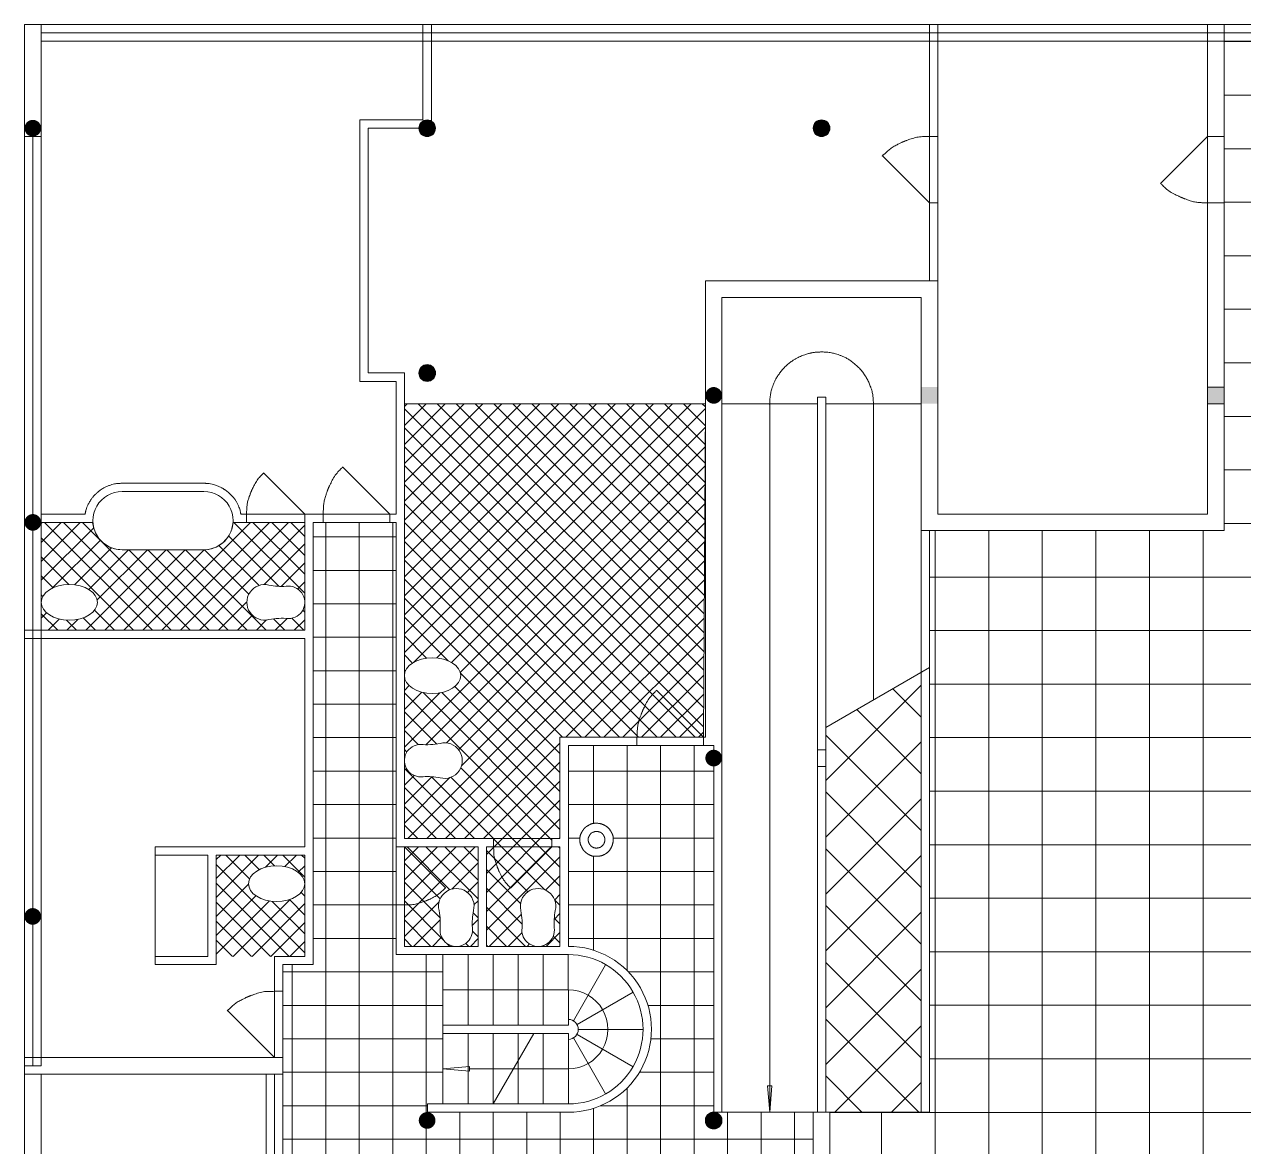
# Model space of a CAD drawing. Header units: metres. Extents: x 0 to 23.3, y 0 to 21.5.
# Drawn here: x 0 to 14.68, y 7.98 to 21.5 of the extents above; entities that cross this region are included whole.
import ezdxf

# ---------------------------------------------------------------- set-up
doc = ezdxf.new("R2010")
doc.units = ezdxf.units.M
doc.layers.add('ceco.net 271 Villa Savoye first floor', color=7, linetype='Continuous', lineweight=15)
doc.layers.add('ceco.net 271 Villa Savoye first floor - auxiliar', color=254, linetype='Continuous', lineweight=15)
pattern_1 = [(44.99999999999999, (0, 0), (-0.1140520373641331, 0.1140520373641331), []), (135, (0, 0), (-0.1140520373641331, -0.1140520373641331), [])]

msp = doc.modelspace()

# ---------------------------------------------------------------- hatches: boundary and pattern name
at = {"layer": 'ceco.net 271 Villa Savoye first floor - auxiliar', "linetype": 'Continuous'}
h = msp.add_hatch(dxfattribs=at)
h.set_pattern_fill('ANSI37', color=256, scale=0.2032049613312, angle=45, style=0)
h.set_pattern_definition([(90, (0, 0), (-0.6451757522265601, 1.353616960727777e-16), []), (180, (0, 0), (-1.353616960727777e-16, -0.64517575222656), [])])
h.paths.add_polyline_path([(18.99856737003476, 6.300321877516491), (14.34800012226705, 6.300321877516491), (14.34800002226485, 6.099020469000711), (9.699517020142277, 6.099020469000711), (9.699517020142272, 8.390093643673195), (10.89898768863889, 8.390093643673195), (10.89898768863889, 15.39807091889539), (14.44971874991253, 15.39807091889539), (14.44971874991253, 21.29787442502984), (18.99856737003476, 21.29787442502984)])
h = msp.add_hatch(dxfattribs=at)
h.set_pattern_fill('ANSI37', color=256, scale=0.05080124033280001, style=0)
h.set_pattern_definition(pattern_1)
h.paths.add_polyline_path([(6.350139068516667, 11.5879873777832), (6.350139068516667, 11.6875700586513), (6.449773450517021, 11.68757005865129), (6.449773450517021, 12.90778938154499), (8.178422408057433, 12.90778938154499), (8.201246607909095, 16.927494213379), (4.575841517888273, 16.927494213379), (4.575841611270732, 11.68757005865129), (5.650820953398071, 11.6875700586513), (5.650820953398071, 11.5879873777832), (5.5636409441494, 11.58798747778539), (5.563640944149399, 10.38851699029246), (6.449773350514834, 10.38851729701556), (6.449773450517021, 11.58798747778539)])
edge = h.paths.add_edge_path(flags=17)
edge.add_ellipse((4.915103325981968, 13.65096362454038), major_axis=(-0.3392617497015355, 0), ratio=0.635064488573102, start_angle=0, end_angle=360)
edge = h.paths.add_edge_path()
edge.add_arc((5.1758096814425, 10.66102555663085), 0.818268527876688, 354.5747425380936, 371.1263312189973)
edge.add_arc((6.186127723832543, 10.87166332700196), 0.2140278809193144, -14.263931806585276, 194.2639318062157, ccw=False)
edge.add_arc((7.196445766222588, 10.66102555663085), 0.818268527876688, 168.8736687810027, 183.3324857658885)
edge.add_arc((6.186127723832543, 10.5836605800493), 0.195715044536477, -180, 8.757743227800916, ccw=False)
edge = h.paths.add_edge_path(flags=16)
edge.add_arc((4.848921615649214, 13.63718559634234), 0.818268527876688, 264.5747425380936, 281.1263312189978)
edge.add_arc((5.059559386020325, 12.62686755395229), 0.2140278809193144, -104.26393180658567, 104.263931806216, ccw=False)
edge.add_arc((4.848921615649214, 11.61654951156225), 0.818268527876688, 78.87366878100222, 93.3324857658885)
edge.add_arc((4.771556639067671, 12.62686755395229), 0.195715044536477, 90, 278.7577432278006, ccw=False)
h = msp.add_hatch(dxfattribs=at)
h.set_pattern_fill('ANSI37', color=256, scale=0.05080124033280001, style=0)
h.set_pattern_definition(pattern_1)
edge = h.paths.add_edge_path(flags=17)
edge.add_ellipse((0.5405631582173147, 14.53438877694087), major_axis=(-0.3392617497015355, 0), ratio=0.635064488573102, start_angle=0, end_angle=360)
h.paths.add_polyline_path([(0.8203811903872269, 15.49765359976349), (0.2013014085157792, 15.49765359976349), (0.201301408515779, 14.19860025039877), (3.376370942774112, 14.19860025039877), (3.376370842771919, 15.49765359976349), (2.511918980335792, 15.49765359976349), (2.499345435281041, 15.42251164814307), (2.459890870435227, 15.33287466757777), (2.389735337006909, 15.25107070690862), (2.310736315131273, 15.20006976113071), (2.217937164049071, 15.17136873636898), (2.152555938844214, 15.16682926644695), (1.70966501823468, 15.16685664928245), (1.193250198258976, 15.16688857791635), (1.103302152049702, 15.17437265997166), (1.024812420226811, 15.20083544713902), (0.9468999253340857, 15.25146618739428), (0.8966251596592902, 15.30465092780392), (0.8564627956074903, 15.37141452700389), (0.8334273004811904, 15.43902514889795)])
edge = h.paths.add_edge_path(flags=16)
edge.add_arc((3.103290821653906, 13.52407073455083), 0.818268527876688, 84.57474253809394, 101.1263312189959)
edge.add_arc((2.892653051282795, 14.53438877694087), 0.2140278809193144, 75.73606819341433, 284.2639318062167, ccw=False)
edge.add_arc((3.103290821653906, 15.54470681933091), 0.818268527876688, 258.8736687810048, 273.3324857658899)
edge.add_arc((3.180655798235448, 14.53438877694087), 0.195715044536477, -89.99999999999739, 98.75774322779858, ccw=False)
edge = h.paths.add_edge_path(flags=17)
edge.add_line((0.8238609426157543, 15.49765359976349), (0.2013014085157793, 15.49765359976349))
at = {"layer": 'ceco.net 271 Villa Savoye first floor - auxiliar'}
h = msp.add_hatch(dxfattribs=at)
h.set_pattern_fill('ANSI37', color=256, scale=0.127003100832, angle=45, style=0)
h.set_pattern_definition([(90, (0, 0), (-0.4032348451416, 6.768084803638884e-17), []), (180, (0, 0), (-6.768084803638885e-17, -0.4032348451416), [])])
edge = h.paths.add_edge_path(flags=16)
edge.add_spline(control_points=[(7.090988614487447, 11.67304012505839), (7.090988614487447, 11.67490783835185), (7.089406323198426, 11.72494151487247), (7.067286348613028, 11.766822620208), (7.064143595305636, 11.77261066324794), (7.036923744270841, 11.81606341225018), (6.997145603647903, 11.84191183009933), (6.991560333864123, 11.845266373124), (6.98473998191645, 11.84894820928657), (6.961564289788196, 11.86051794077784), (6.914335138444378, 11.87273473355726), (6.84049842573977, 11.87192160024948), (6.789948979538059, 11.84555161909763), (6.756981473786734, 11.82537077919324), (6.727653260993716, 11.79122009195868), (6.717504093403612, 11.77261066324794), (6.713822177181441, 11.766822620208), (6.69098564341598, 11.72515704700446), (6.690442424442555, 11.67297019650818), (6.690883444110615, 11.62392284928613), (6.717217791549094, 11.57327668394515), (6.737405847646381, 11.54040566187537), (6.771649767704635, 11.51028289457628), (6.79009077413905, 11.49862350918499), (6.840312656878812, 11.47308711990051), (6.910765614443844, 11.47412953792692), (6.954963633217826, 11.48203820880818), (6.98473998191645, 11.49550363742683), (6.991560333864117, 11.49862350918499), (6.997145603647908, 11.50254001661407), (7.036874213045719, 11.53041929492312), (7.064143595305636, 11.57343529885598), (7.077049423884935, 11.59844695639389), (7.090398241118104, 11.64492081965805), (7.090988614487447, 11.67127619753936), (7.090988614487447, 11.67304012505839)], knot_values=[0, 0, 0, 1, 2, 3, 4, 5, 6, 7, 8, 9, 10, 11, 12, 13, 14, 15, 16, 17, 18, 19, 20, 21, 22, 23, 24, 25, 26, 27, 28, 29, 30, 31, 32, 33, 34, 34, 34], degree=2, periodic=0)
edge = h.paths.add_edge_path()
edge.add_line((6.551440377030265, 8.390093680730153), (4.853711329976162, 8.390083193452709))
edge.add_line((4.853711329976162, 8.390083193452709), (4.853711329976162, 8.489665774318619))
edge.add_line((4.853711329976162, 8.489665774318619), (5.040715692047587, 8.489676324541293))
edge.add_line((5.040715692047587, 8.489676324541293), (5.040715692047587, 10.2888824272884))
edge.add_line((5.040715692047587, 10.2888824272884), (4.476258930402635, 10.28888242728841))
edge.add_line((4.476258930402635, 10.28888242728841), (4.476258930402635, 15.49765359976349))
edge.add_line((4.476258930402635, 15.49765359976349), (3.476005224772282, 15.49765359976349))
edge.add_line((3.476005224772282, 15.49765359976349), (3.476005224772281, 10.16850809108152))
edge.add_line((3.476005224772281, 10.16850809108152), (3.110765425993591, 10.16850809108152))
edge.add_line((3.110765425993591, 10.16850809108152), (3.110765425993603, 5.999437888134806))
edge.add_line((3.110765425993603, 5.999437888134806), (9.500299957273818, 5.999437888134806))
edge.add_line((9.500299957273818, 5.999437888134806), (9.500300057276009, 8.390093643673195))
edge.add_line((9.500300057276009, 8.390093643673195), (8.3008292887772, 8.390093643673195))
edge.add_line((8.3008292887772, 8.390093643673195), (8.3008292887772, 12.80819820049073))
edge.add_line((8.3008292887772, 12.80819820049073), (6.551440377030258, 12.80819810048854))
edge.add_line((6.551440377030258, 12.80819810048854), (6.551440377030258, 10.38851733220626))
edge.add_arc((6.552462980610402, 9.389305245009455), 0.9992120875507715, -90.05863708037009, 90.05863708036998, ccw=False)
at = {"layer": 'ceco.net 271 Villa Savoye first floor - auxiliar', "linetype": 'Continuous'}
h = msp.add_hatch(dxfattribs=at)
h.set_pattern_fill('ANSI37', color=256, scale=0.1524037209984, style=0)
h.set_pattern_definition([(44.99999999999999, (0, 0), (-0.3421561120923992, 0.3421561120923993), []), (135, (0, 0), (-0.3421561120923993, -0.3421561120923992), [])])
h.paths.add_polyline_path([(9.649751530274353, 13.02607937210456), (10.79940510777299, 13.69066834232766), (10.79940510777299, 8.390093643673195), (9.649751530274353, 8.390093743675381)])
h = msp.add_hatch(dxfattribs=at)
h.set_pattern_fill('ANSI37', color=256, scale=0.05080124033280001, style=0)
h.set_pattern_definition(pattern_1)
h.paths.add_polyline_path([(3.011131043993233, 10.26814247308188), (3.376370842771921, 10.26814247308188), (3.376370842771927, 11.48835309578503), (2.309728683229503, 11.48835309578503), (2.309728683229503, 10.26814247308188)])
edge = h.paths.add_edge_path(flags=16)
edge.add_ellipse((3.037109093070387, 11.14400797846785), major_axis=(-0.3392617497015355, 0), ratio=0.635064488573102, start_angle=0, end_angle=360)
h = msp.add_hatch(dxfattribs=at)
h.set_pattern_fill('ANSI37', color=256, scale=0.05080124033280001, style=0)
h.set_pattern_definition(pattern_1)
edge = h.paths.add_edge_path()
edge.add_arc((5.200892983604954, 10.87166332700196), 0.2140278809193144, 345.7360681934146, 554.2639318062156)
edge.add_arc((4.190574941214909, 10.66102555663084), 0.818268527876688, -5.425257461906483, 11.12633121899728, ccw=False)
edge.add_arc((5.200892983604954, 10.5836605800493), 0.195715044536477, 180, 368.7577432278009)
edge.add_arc((6.211211025994997, 10.66102555663084), 0.818268527876688, 168.8736687810027, 183.3324857658885, ccw=False)
edge = h.paths.add_edge_path()
edge.add_line((4.575841611270736, 11.58798747778538), (5.464058363283492, 11.58798747778539))
edge.add_line((5.464058363283492, 11.58798747778539), (5.464058363283492, 10.38851695582326))
edge.add_line((5.464058363283492, 10.38851695582326), (4.575841511268542, 10.38851670928658))
edge.add_line((4.575841511268542, 10.38851670928658), (4.575841511268542, 11.58798747778539))

# ---------------------------------------------------------------- linework, layer by layer
at = {"layer": 'ceco.net 271 Villa Savoye first floor'}
for p, q in [((19.19986867854833, 21.49917583354562), (1.299472282298666e-14, 21.49917583354562)), ((0, 21.49917573354342), (0, 20.1482209475334)), ((4.799967119635991, 20.34743801040185), (4.799967119635991, 21.49917583354562)), ((4.901634146151413, 20.24780362840149), (4.901634146151413, 21.49917583354562)), ((10.89898768863889, 18.40711771724349), (10.89898768863889, 21.49917583354561)), ((10.99862207063924, 18.40711771724349), (10.99862207063924, 21.49917583354561)), ((14.24841734139676, 21.49917573354342), (14.44971874991253, 21.49917573354342)), ((14.24841734139676, 21.49917573354342), (14.24841734139676, 15.59728788176166)), ((14.44971874991253, 21.49917573354342), (14.44971874991253, 15.3980709188954)), ((0.2013013085136023, 21.39750020684185), (18.99856737003475, 21.39750020684185)), ((18.99856737003475, 21.29787442502984), (0.2013013085136023, 21.29787442502984)), ((0.2013014085157792, 21.29787442502984), (0.2013014085157792, 20.1482209475334)), ((4.040462086419422, 17.19727692164032), (4.040462086419422, 20.34743791039966)), ((4.040462086419423, 20.34743791039965), (4.79996721963818, 20.34743791039965)), ((0, 20.1482209475334), (0.2013014085157792, 20.1482209475334)), ((0.09963438200035678, 20.14822094753339), (0.09963438200035678, 8.948297468378373)), ((4.140044667285329, 17.29894394815575), (4.140044667285329, 20.2478035283993)), ((4.140044667285331, 20.2478035283993), (4.901634146151413, 20.2478035283993)), ((13.6839605797518, 19.58167974023893), (14.24841744139894, 20.14822094753339)), ((10.33249828247887, 19.91372541206377), (10.89898768863889, 19.34718420476931)), ((8.201246607909102, 18.40711761724131), (10.99862207063925, 18.40711761724131)), ((8.201246607909107, 12.90778938154499), (8.201246607909107, 18.4071176172413)), ((10.99862207063925, 15.59728788176165), (10.99862207063925, 18.40711761724129)), ((8.40046357077537, 13.69016191556152), (8.40046357077537, 18.20790065437503)), ((8.400463670777556, 18.20790065437504), (10.79940500777079, 18.20790065437504)), ((10.79940510777299, 15.39807091889539), (10.79940510777299, 18.20790065437503)), ((4.040461986417236, 17.19727692164032), (4.476258830400447, 17.19727692164032)), ((4.140044667285333, 17.29894394815574), (4.575841511268544, 17.29894394815574)), ((4.476258930402635, 15.59728798176385), (4.476258930402635, 17.19727692164031)), ((4.575841611270732, 11.68757005865129), (4.575841511268542, 17.29894394815573)), ((8.201246607909095, 16.927494213379), (4.575841517888273, 16.927494213379)), ((8.400463670777555, 16.927494213379), (9.550117148274, 16.927494213379)), ((8.97529035952468, 16.927494213379), (8.97529035952468, 13.67354755170572)), ((9.550117148273996, 8.3900936436732), (9.550117148273996, 17.00842998587841)), ((9.649751530274353, 17.00842998587841), (9.550117148273996, 17.00842998587841)), ((9.649751530274353, 8.3900936436732), (9.649751530274353, 17.00842998587841)), ((10.79940510777299, 16.927494213379), (9.649751530274349, 16.927494213379)), ((10.22457831902367, 13.35837385721611), (10.22457831902367, 16.927494213379)), ((3.832907640961673, 16.16382038886559), (4.399448848256139, 15.59728788176166)), ((2.880386780684166, 16.09326334366106), (3.376370842771919, 15.59728788176166)), ((2.15824456571609, 15.96872901635005), (1.1683608871901, 15.96872901635005)), ((10.79940510777299, 15.77988198058596), (10.79940510777299, 8.390093643673195)), ((0.7304795975573704, 15.59728798176385), (0.2013013085135854, 15.59728798176385)), ((4.476258930402635, 15.59728798176385), (2.606495682448805, 15.59728798176385)), ((10.99862207063925, 15.59728788176166), (14.24841734139675, 15.59728788176166)), ((0.8238609426157543, 15.49765359976349), (0.2013013085135854, 15.49765359976349)), ((3.376370842771926, 15.49765359976349), (2.511918980335789, 15.49765359976349)), ((3.376370842771923, 14.19860025039877), (3.376370842771923, 15.49765359976349)), ((3.476005224772281, 10.16850809108153), (3.476005224772281, 15.49765359976349)), ((4.476258930402635, 15.49765359976349), (3.476005224772282, 15.49765359976349)), ((4.476258930402635, 10.28888242728842), (4.476258930402635, 15.49765359976349)), ((10.79940510777299, 15.39807091889539), (14.44971864991034, 15.39807091889539)), ((10.89898768863889, 15.39807091889539), (10.89898768863889, 8.390093643673195)), ((3.376370942774112, 14.19860025039877), (2.165787137164443e-15, 14.19860025039877)), ((3.376370942774112, 14.09896586839841), (2.165787137164443e-15, 14.09896586839841)), ((3.376370842771923, 11.58798747778539), (3.376370842771923, 14.09896586839841)), ((8.400463670777555, 13.69016191556152), (8.400463670777555, 8.390093643673195)), ((10.89903938977115, 13.74826468801655), (9.649751530274349, 13.02607937210456)), ((7.611881200762965, 13.47432188864892), (8.178422408057433, 12.90778938154499)), ((8.201246607909107, 12.90778938154499), (6.449773350514834, 12.90778938154499)), ((6.449773350514834, 11.68757005865129), (6.449773350514834, 12.90778938154499)), ((8.3008292887772, 12.80819820049073), (6.551440377030257, 12.80819820049073)), ((6.551440377030258, 10.38851733220626), (6.551440377030258, 12.80819810048854)), ((8.3008292887772, 12.80819820049073), (8.3008292887772, 8.390093643673195)), ((6.449773450517021, 11.68757005865129), (4.575841611270732, 11.68757005865129)), ((3.376370842771927, 11.58798747778539), (1.575080394377486, 11.58798747778539)), ((1.575080394377486, 11.58798747778539), (1.575080394377486, 11.48835309578503)), ((2.210094401231339, 11.48835309578503), (1.575080394377486, 11.48835309578503)), ((2.210094301229146, 10.26814247308188), (2.210094301229146, 11.48835309578503)), ((2.309728683229503, 10.16850819108371), (2.309728683229503, 11.48835309578503)), ((3.376370842771927, 11.48835309578503), (2.309728683229503, 11.48835309578503)), ((3.376370842771923, 10.26814247308188), (3.376370842771923, 11.48835309578504)), ((4.575841511268542, 10.38851670928658), (4.575841511268542, 11.4676131415785)), ((5.06974132771116, 11.09200341569764), (4.575841611270732, 11.58798747778539)), ((5.464058363283492, 11.58798747778539), (4.575841611270732, 11.58798747778539)), ((5.464058363283492, 11.58798747778539), (5.464058363283493, 10.38851695582326)), ((5.5636409441494, 11.58798747778539), (5.563640944149399, 10.38851699029246)), ((6.449773450517021, 11.58798747778539), (5.563640944149399, 11.58798747778539)), ((5.85623935207624, 11.09200341569764), (6.350139068516667, 11.5879873777832)), ((6.449773350514834, 11.4676131415785), (6.449773350514834, 11.58798747778539)), ((6.449773350514834, 10.38851729701556), (6.449773350514834, 11.4676131415785)), ((4.476258930402635, 10.28888242728841), (6.551440377030257, 10.28888242728841)), ((5.464058363283492, 10.38851695582326), (4.575841511268542, 10.38851670928658)), ((5.040715692047597, 10.2888824272884), (6.549407632506709, 10.2888824272884)), ((5.040715692047597, 10.2888824272884), (5.040715692047597, 9.338445912658234)), ((5.343684027076609, 10.2888824272884), (5.343684027076609, 9.4380801946564)), ((6.449773350514834, 10.38851729701556), (5.563640944149399, 10.38851699029246)), ((5.644568016458297, 10.2888824272884), (5.644568016458297, 9.4380801946564)), ((5.947588052619567, 10.2888824272884), (5.947588052619567, 9.4380801946564)), ((6.248472042001255, 10.28888242728841), (6.248472042001255, 9.4380801946564)), ((6.54940763250519, 10.2888824272884), (6.551440377030267, 9.4380801946564)), ((6.552462980610402, 10.38851733256023), (6.551440377030258, 10.38851733220626)), ((2.210094301229142, 10.26814247308188), (1.575080394377477, 10.26814247308188)), ((1.575080394377477, 10.26814247308188), (1.575080394377477, 10.16850809108152)), ((2.309728683229499, 10.16850809108152), (1.575080394377477, 10.16850809108152)), ((3.011131043993233, 9.047931750376534), (3.011131043993233, 10.26814247308188)), ((3.011131043993235, 10.26814247308188), (3.376370842771921, 10.26814247308188)), ((3.11076542599359, 9.047931750376534), (3.11076542599359, 10.16850809108152)), ((3.110765425993591, 10.16850809108152), (3.476005224772279, 10.16850809108152)), ((6.611627495132621, 9.492014375818963), (6.999691593765168, 10.16647544656644)), ((5.040715692047595, 9.863455510407366), (6.55144037703027, 9.863455510407366)), ((6.655191649190826, 9.448450121758562), (7.329652819940498, 9.838546864906174)), ((2.444589936700959, 9.614472957671), (3.011131043993235, 9.047931850378724)), ((6.551440377030267, 9.4380801946564), (5.040715692047597, 9.4380801946564)), ((5.040715692047587, 8.489676324541293), (5.040715692047587, 9.338445912658239)), ((5.040715692047587, 9.338445912658239), (6.13638338725139, 9.338445912658239)), ((5.040715692047597, 9.338445912658234), (6.55144037703027, 9.338445912658226)), ((5.343684027076596, 9.338445912658239), (5.343684027076596, 8.489676324541293)), ((5.644568016458289, 9.338445912658239), (5.644568016458289, 8.489676324541293)), ((5.644568016458289, 8.489676324541293), (6.13638338725139, 9.338445912658239)), ((5.644568016458285, 8.489676324541287), (6.136383387251392, 9.338445912658226)), ((5.94758805261956, 9.338445912658239), (5.94758805261956, 9.01056893212804)), ((6.13638338725139, 9.338445912658239), (6.551440377030257, 9.338445912658239)), ((6.248472042001242, 9.338445912658239), (6.248472042001242, 8.489676324541293)), ((6.248472042001255, 9.338445912658226), (6.248472042001255, 8.489676324541287)), ((6.551440377030257, 9.338445912658239), (6.551440377030257, 8.489676324541293)), ((6.55144037703027, 9.338445912658226), (6.55144037703027, 8.489676324541287)), ((6.611627495132621, 9.284511631493466), (6.999691593765168, 8.610050560745984)), ((6.655191649190826, 9.328075885553865), (7.329652819940498, 8.93792744127399)), ((6.669730267587648, 9.388263003656213), (7.450027056145201, 9.388263003656213)), ((-1.443858091442962e-15, 8.848714887512457), (-1.443858091442962e-15, 9.04793185037872)), ((-1.443858091442962e-15, 9.04793185037872), (3.110765325991397, 9.04793185037872)), ((3.110765325991397, 8.848714887512457), (3.110765325991397, 9.04793185037872)), ((5.94758805261956, 9.01056893212804), (5.94758805261956, 8.489676324541293)), ((5.947588052619567, 9.01056893212803), (5.947588052619567, 8.489676324541287)), ((0, 5.999437888134806), (0, 8.848714887512456)), ((-1.443858091442962e-15, 8.848714887512457), (3.110765325991397, 8.848714887512457)), ((0.2013014085157792, 5.999437888134806), (0.2013014085157792, 8.848714887512456)), ((3.01113114399543, 8.848714787510266), (3.01113114399543, 6.099020569002905)), ((6.551440377030257, 8.9130189957772), (5.356138299826096, 8.9130189957772)), ((6.55144037703027, 8.913018995777195), (5.889871848901616, 8.913018995777195)), ((4.84967458093384, 8.39008316836708), (6.551440377030267, 8.39009374367537)), ((4.853711329976162, 8.489665774318619), (4.853711329976162, 8.390083193452709)), ((6.551440377030257, 8.489676324541293), (5.040715692047587, 8.489676324541293)), ((6.55144037703027, 8.489676324541287), (5.644568016458283, 8.489676324541293)), ((8.400463670777555, 8.390093643673195), (10.89898768863889, 8.390093643673195)), ((9.500300057276009, 6.099020569002903), (9.500300057276009, 8.390093743675381)), ((9.699517020142272, 8.390093743675381), (9.500300057276009, 8.390093743675381)), ((9.699517020142272, 6.099020569002903), (9.699517020142272, 8.390093743675381))]:
    msp.add_line(p, q, dxfattribs=at)
at = {"layer": 'ceco.net 271 Villa Savoye first floor', "linetype": 'Continuous'}
for p, q in [((8.97529035952468, 16.92749336702687), (8.97529035952468, 8.390093643673195)), ((1.175383760642709, 15.86871636929239), (2.161681109346717, 15.86844360741055)), ((1.175383760642709, 15.16688968255341), (2.161681109346717, 15.16682870226053)), ((4.575841511268542, 11.58798747778539), (4.476258930402635, 11.58798747778539)), ((4.575841611270732, 10.88861776153673), (4.476258930402635, 10.88861776153673)), ((5.040715692047587, 8.489676324541293), (4.853711329976162, 8.489665774318619)), ((8.400463670777555, 8.390093840729302), (8.3008292887772, 8.390093840729302))]:
    msp.add_line(p, q, dxfattribs=at)
at = {"layer": 'ceco.net 271 Villa Savoye first floor', "flags": 128}
for points in [[(18.99856737003475, 21.29787442502984), (18.99856737003475, 21.49917583354562), (0.2013013085136023, 21.49917583354562), (0.2013013085136023, 21.29787442502984), (18.99856737003475, 21.29787442502984)], [(0.2013014085157792, 8.948297468378373), (0.2013014085157792, 20.14822094753339), (0, 20.14822094753339), (0, 8.948297468378373), (0.2013014085157792, 8.948297468378373)], [(10.99862207063925, 19.34718420476931), (10.99862207063925, 20.14822094753339), (10.89898768863889, 20.14822094753339), (10.89898768863889, 19.34718420476931), (10.99862207063925, 19.34718420476931)], [(14.44971874991253, 19.34718420476931), (14.44971874991253, 20.14822094753339), (14.24841744139894, 20.14822094753339), (14.24841744139894, 19.34718420476931), (14.44971874991253, 19.34718420476931)], [(14.44971874991254, 16.927494213379), (14.44971874991254, 17.12879562189477), (14.24841734139676, 17.12879562189477), (14.24841734139676, 16.927494213379), (14.44971874991254, 16.927494213379)], [(3.376370842771919, 15.4976534997613), (3.376370842771919, 15.59728788176166), (2.674968482008187, 15.59728788176166), (2.674968482008187, 15.4976534997613), (3.376370842771919, 15.4976534997613)], [(4.399448848256139, 15.49765359976349), (4.399448848256139, 15.59728788176166), (3.59841210549205, 15.59728788176166), (3.59841210549205, 15.49765359976349), (4.399448848256139, 15.49765359976349)], [(8.178422408057433, 12.80819810048855), (8.178422408057433, 12.90778938154499), (7.377385665293342, 12.90778938154499), (7.377385665293342, 12.80819810048855), (8.178422408057433, 12.80819810048855)], [(9.649751530274349, 12.55707960097478), (9.649751530274349, 12.75838090948837), (9.550117148274, 12.75838090948837), (9.550117148274, 12.55707960097478), (9.649751530274349, 12.55707960097478)], [(6.350139068516667, 11.5879873777832), (6.350139068516667, 11.6875700586513), (5.650820953398071, 11.6875700586513), (5.650820953398071, 11.5879873777832), (6.350139068516667, 11.5879873777832)], [(2.210094401231339, 10.26814247308188), (2.210094401231339, 11.48835309578503), (1.575080494379671, 11.48835309578503), (1.575080494379671, 10.26814247308188), (2.210094401231339, 10.26814247308188)], [(4.575841611270732, 10.88861776153673), (4.575841611270732, 11.58798747778539), (4.575841511268542, 11.58798747778539)], [(3.110765325991402, 9.047931850378724), (3.110765325991402, 9.846884147493299), (3.011131043993235, 9.846884147493299), (3.011131043993235, 9.047931850378724), (3.110765325991402, 9.047931850378724)], [(3.110765425993598, 6.099020569002905), (3.110765425993598, 8.848714787510266), (2.911548463127332, 8.848714787510266), (2.911548463127332, 6.099020569002905), (3.110765425993598, 6.099020569002905)], [(5.040715692047587, 8.9130189957772), (5.358222645473418, 8.940011886923518), (5.358222645473418, 8.88602600462869), (5.040715692047587, 8.9130189957772)], [(8.97529035952468, 8.390093643673195), (8.94829746837837, 8.707600597099027), (9.002283350673187, 8.707600597099027), (8.97529035952468, 8.390093643673195)]]:
    msp.add_lwpolyline(points, dxfattribs=at)
for points, const_width in [([(0.05090540599897528, 20.247833035043, 1), (0.1511711954182554, 20.247833035043, 1)], 0.1002657894192801), ([(4.800226922485646, 20.24715785885012, 1), (4.900381792239582, 20.24715785885012, 1)], 0.1001548697539358), ([(9.54977660587415, 20.247833035043, 1), (9.650042395293429, 20.247833035043, 1)], 0.1002657894192801), ([(4.800505663790608, 17.29782881731575, 1), (4.901140229954692, 17.29782881731575, 1)], 0.1006345661640844), ([(8.250908429608172, 17.02816398151763, 1), (8.351174219027452, 17.02816398151763, 1)], 0.1002657894192801), ([(0.05090540599897528, 15.49763140848556, 1), (0.1511711954182554, 15.49763140848556, 1)], 0.1002657894192801), ([(8.25073146345642, 12.6577494583432, 1), (8.3509972528757, 12.6577494583432, 1)], 0.1002657894192801), ([(0.04950148729071588, 10.74958791677281, 1), (0.149767276709996, 10.74958791677281, 1)], 0.1002657894192801), ([(4.799541686224201, 8.290570451329524, 1), (4.899807475643481, 8.290570451329524, 1)], 0.1002657894192801), ([(8.25073146345642, 8.290570451329524, 1), (8.3509972528757, 8.290570451329524, 1)], 0.1002657894192801)]:
    msp.add_lwpolyline(points, format="xyb", close=True, dxfattribs=dict(at, const_width=const_width))
at = {"layer": 'ceco.net 271 Villa Savoye first floor', "linetype": 'Continuous', "flags": 128}
msp.add_lwpolyline([(6.350139068516667, 11.5879873777832), (6.350139068516667, 11.6875700586513), (6.449773450517021, 11.68757005865129), (6.449773450517021, 12.90778938154499), (8.178422408057433, 12.90778938154499), (8.201246607909095, 16.927494213379), (4.575841517888273, 16.927494213379), (4.575841611270732, 11.68757005865129), (5.650820953398071, 11.6875700586513), (5.650820953398071, 11.5879873777832), (5.5636409441494, 11.58798747778539), (5.563640944149399, 10.38851699029246), (6.449773350514834, 10.38851729701556), (6.449773450517021, 11.58798747778539), (6.350139068516667, 11.5879873777832)], dxfattribs=at)
at = {"layer": 'ceco.net 271 Villa Savoye first floor'}
for centre, radius in [((4.850304357362614, 20.24715785885012), 0.10015554482994), ((9.59990950058379, 20.247833035043), 0.1002657894192809), ((4.85082294687265, 17.29782881731575), 0.1006345661640847)]:
    msp.add_circle(centre, radius, dxfattribs=at)
at = {"layer": 'ceco.net 271 Villa Savoye first floor', "linetype": 'Continuous'}
for centre, radius, start, end in [((1.175383760642709, 15.5178030259229), 0.3509133433694894, 89.96830954744135, 269.999999997585), ((2.161681109346717, 15.51763615483554), 0.3508074525750093, 269.992915096597, 90.00000000018522), ((2.892653051282795, 14.53438877694087), 0.2140278809193144, 75.73606819341431, 284.2639318062167), ((3.103290821653906, 15.54470681933092), 0.818268527876688, 258.8736687810048, 273.3324857658899), ((3.180655798235448, 14.53438877694087), 0.195715044536477, 270.0000000000026, 98.75774322779863), ((3.103290821653906, 13.52407073455083), 0.818268527876688, 84.57474253809394, 101.1263312189959), ((4.771556639067671, 12.62686755395229), 0.195715044536477, 90, 278.7577432278006), ((4.848921615649214, 13.63718559634234), 0.818268527876688, 264.5747425380936, 281.1263312189978), ((5.059559386020325, 12.62686755395229), 0.2140278809193144, 255.7360681934144, 104.263931806216), ((4.848921615649214, 11.61654951156225), 0.818268527876688, 78.87366878100222, 93.33248576588849), ((5.200892983604954, 10.87166332700196), 0.2140278809193144, 345.7360681934146, 194.2639318062156), ((6.186127723832543, 10.87166332700196), 0.2140278809193144, 345.7360681934146, 194.2639318062157), ((4.190574941214909, 10.66102555663085), 0.818268527876688, 354.5747425380936, 11.12633121899727), ((6.211211025994997, 10.66102555663085), 0.818268527876688, 168.8736687810027, 183.3324857658885), ((5.1758096814425, 10.66102555663085), 0.818268527876688, 354.5747425380936, 11.12633121899727), ((7.196445766222588, 10.66102555663085), 0.818268527876688, 168.8736687810027, 183.3324857658885), ((5.200892983604954, 10.5836605800493), 0.195715044536477, 180, 8.757743227800939), ((6.186127723832543, 10.5836605800493), 0.195715044536477, 180, 8.757743227800939)]:
    msp.add_arc(centre, radius, start, end, dxfattribs=at)
at = {"layer": 'ceco.net 271 Villa Savoye first floor'}
for centre, radius, start, end in [((6.550424004771625, 9.389279375914844), 0.8996036255224864, 270.0647327907215, 90.06473279072493), ((6.552462980610402, 9.389305245009455), 0.9992120875507715, 269.9413629196299, 90.05863708037002), ((6.551466230767774, 9.388237212271076), 0.4752182666330552, 269.9968828848795, 90.00311711512063), ((6.54936186031376, 9.388263003424042), 0.1203922159169577, 270.9892346567827, 89.0107653432187)]:
    msp.add_arc(centre, radius, start, end, dxfattribs=at)
at = {"layer": 'ceco.net 271 Villa Savoye first floor', "linetype": 'Continuous', "lineweight": 0}
for centre in [(0.5405631582173147, 14.53438877694087), (4.915103325981968, 13.65096362454038), (3.037109093070387, 11.14400797846785)]:
    msp.add_ellipse(centre, major_axis=(-0.3392617497015354, 0), ratio=0.635064488573102, dxfattribs=at)
at = {"layer": 'ceco.net 271 Villa Savoye first floor'}
for points in [[(10.89898773330133, 20.14822092327071), (10.89371576047711, 20.14822092327071), (10.7613179172429, 20.14642187283312), (10.63103879149515, 20.10291538132377), (10.61200619453683, 20.09603214049532), (10.58845315989051, 20.0866614865235), (10.59249422176581, 20.08826923656849), (10.59188636651985, 20.08802810089876), (10.59166531190338, 20.08793147946962), (10.5920031817511, 20.0880774532037), (10.59131515083341, 20.08777928188956), (10.59532528889416, 20.08951715166375), (10.57195249144735, 20.0793881043327), (10.5535687269465, 20.07073380000195), (10.44958479507968, 20.01873714849584), (10.36270006800583, 19.94248394166351), (10.3478719136536, 19.92881945939607), (10.3298605772052, 19.91113562611275), (10.33295083398681, 19.91416969223468), (10.33242062974552, 19.91364912878642), (10.33261347897753, 19.91383847140836), (10.33249827635895, 19.9137253635384), (10.33249827635895, 19.9137253635384)], [(13.68396059290313, 19.58167978876429), (13.68765726131704, 19.57798268970402), (13.78182274572083, 19.48640734489764), (13.9050310434904, 19.42622086700833), (13.92341480799159, 19.41780896347119), (13.94678760543833, 19.4080124085075), (13.94277746737759, 19.40969323161023), (13.94338037436114, 19.40944037917738), (13.94360340581904, 19.40934872582654), (13.94326323632192, 19.4094888702466), (13.94395633654505, 19.40920351382331), (13.93991665240693, 19.41086669293997), (13.96346165701256, 19.40117297466331), (13.98246592623164, 19.39405240479951), (14.09210382486584, 19.35601378002508), (14.20691210088117, 19.34824139171607), (14.22696754826689, 19.34738978564349), (14.25209761155643, 19.34714896109313), (14.24778597434253, 19.34719028005366), (14.24852573433637, 19.3471831908408), (14.24825666416383, 19.34718576937403), (14.2484173989935, 19.34718422903199), (14.2484173989935, 19.34718422903199)], [(10.22457829068103, 16.92749425506828), (10.22457829068103, 16.95101400639932), (10.2156970605116, 17.06680066821801), (10.15175735519335, 17.2333943656326), (10.04581303932572, 17.37347997036106), (9.905964269948738, 17.47943478411736), (9.780491169052066, 17.52715558442839), (9.695652654953266, 17.54712761007805), (9.583511683205986, 17.55299787827477), (9.602752032575218, 17.55199069950336), (9.59945090810717, 17.55216350393513), (9.600398027788222, 17.55212231968594), (9.599851391144899, 17.55213385611563), (9.600417788583844, 17.552163503937), (9.597116664116449, 17.5519906994924), (9.616357013481853, 17.55299787833864), (9.504216041756843, 17.5471276097058), (9.419377527528303, 17.52715558659803), (9.293876140385118, 17.47926700333362), (9.153925518218417, 17.3733387695684), (9.047988432914051, 17.23351199652702), (9.00027099057101, 17.10804144964519), (8.980300541976145, 17.02320621943776), (8.974430802576961, 16.91107267814521), (8.975437890642665, 16.93031175223717), (8.975265101647604, 16.92701084897799), (8.975324107762805, 16.92813808209774), (8.975290406010073, 16.92749425506828), (8.975290406010073, 16.92749425506828)], [(3.832907689487041, 16.163820426833), (3.829211021073131, 16.16012160518726), (3.737600750595253, 16.06592309893061), (3.675899634339099, 15.9427454458465), (3.667245030387021, 15.92436419380196), (3.657115887345165, 15.90099376052201), (3.658853773540743, 15.90500349295585), (3.658591785704522, 15.90440065616395), (3.658503835497788, 15.90417753342905), (3.658639662755055, 15.90451782011124), (3.658363816456959, 15.9038244693051), (3.659971566501945, 15.90786561394802), (3.650600912530128, 15.88431209689667), (3.643717671701667, 15.86527792219794), (3.606947067353268, 15.75535941517332), (3.599434027708841, 15.63929316592106), (3.598610829010986, 15.61900546125863), (3.598378038352029, 15.59356176172671), (3.598417978914719, 15.5979272104125), (3.598411126197539, 15.5971782178297), (3.598413618711069, 15.59745064613776), (3.598412129754734, 15.59728790525392), (3.598412129754734, 15.59728790525392)], [(2.880386804035372, 16.09326330384899), (2.877169875674246, 16.08997531883732), (2.7974582401881, 16.00631113597348), (2.743909853414011, 15.89848092556783), (2.736400773353806, 15.88240443364167), (2.72761616135431, 15.86198770387924), (2.729123362493079, 15.86549066090792), (2.728896377735398, 15.86496400819778), (2.728817294057787, 15.8647691624477), (2.72893883094068, 15.86506633857795), (2.728691690060363, 15.86446083565845), (2.730132132669891, 15.86798996529634), (2.721736617893037, 15.84742069038849), (2.715569353870312, 15.83080482167262), (2.682620608482424, 15.7348862405708), (2.675884541010177, 15.63384680563945), (2.675146612218082, 15.6161876425932), (2.674937925543728, 15.59404519694156), (2.674973730516475, 15.59784424000716), (2.674967587354352, 15.59719242726518), (2.67496982178404, 15.59742950870837), (2.674968486999616, 15.59728788303121), (2.674968486999616, 15.59728788303121)], [(1.166276476914623, 15.968728981996), (1.161041539677963, 15.96866223180913), (1.092883675433323, 15.96608360250207), (0.9750638266358953, 15.92756267338969), (0.9146023191776388, 15.8866031889279), (0.8984962306004695, 15.8746320308354), (0.87912721944161, 15.8584474363832), (0.8824504163770187, 15.86122427378824), (0.881950206954531, 15.86080695551647), (0.8817725652719495, 15.86065044834704), (0.8820448962946631, 15.86088875418282), (0.8814907636907344, 15.86040298795354), (0.8847204851880798, 15.86323424101882), (0.8658962888079359, 15.84673248885641), (0.8516748499084824, 15.83276654095619), (0.8163238063263818, 15.79491484502512), (0.76094439428961, 15.7080550957479), (0.739702457749652, 15.63797856230828), (0.7346919675352708, 15.61848604519702), (0.7297568478730686, 15.59365084700386), (0.7306035805432343, 15.59791189336536), (0.7304583041844427, 15.59718081338953), (0.7305111450182965, 15.59744672641115), (0.7304795794146145, 15.59728787757319), (0.7304795794146145, 15.59728787757319)], [(2.60649576929967, 15.59728787757319), (2.605556960219715, 15.60258138271576), (2.591569834823054, 15.67120390731691), (2.532476347827159, 15.78344725443177), (2.480534377247035, 15.8368794716818), (2.465620107499197, 15.85089745307432), (2.445865643780499, 15.86739344073129), (2.449254973919876, 15.86456317669878), (2.448745470194566, 15.86498909396151), (2.448556132081962, 15.86514156821315), (2.448844750777753, 15.86490805783333), (2.448256599470758, 15.86538332617059), (2.451684596499763, 15.86261325930397), (2.431704765632728, 15.87875839216641), (2.415114011413896, 15.89065815039371), (2.370742382869409, 15.91961582329071), (2.273829290636431, 15.95947562409984), (2.200297561522388, 15.96737207764796), (2.180030311665773, 15.96863654077441), (2.154506738051708, 15.96874484240219), (2.158885890963425, 15.96872626078051), (2.158134547107186, 15.96872944888277), (2.158407830635249, 15.9687282892861), (2.158244578867431, 15.968728981996), (2.158244578867431, 15.968728981996)], [(7.611881249288333, 13.47432189476885), (7.60818371958169, 13.47055632293622), (7.5166057477797, 13.37479655732848), (7.456430161244533, 13.25278670860093), (7.448018872876562, 13.23461045222608), (7.438222510104724, 13.21154910615962), (7.439903300232548, 13.21550580761154), (7.43965045459618, 13.21491120855169), (7.439558780344414, 13.21468776193427), (7.439698952242755, 13.21502790910658), (7.43941353747208, 13.21433450277054), (7.441077056662217, 13.21837597106554), (7.431381356292079, 13.19482056763157), (7.424259456528373, 13.17578536265393), (7.386214899193137, 13.06586529852281), (7.378442868824648, 12.94979727426411), (7.377591246824875, 12.92950853932276), (7.377350421504381, 12.90406295340822), (7.377391740597052, 12.9084287257461), (7.377384651361521, 12.90767967763338), (7.377387229902999, 12.90795212613913), (7.377385689556028, 12.90778937318977), (7.377385689556028, 12.90778937318977)], [(7.090988614487447, 11.67304012505839), (7.090988614487447, 11.67490783835185), (7.089406323198426, 11.72494151487247), (7.067286348613028, 11.766822620208), (7.064143595305636, 11.77261066324794), (7.036923744270841, 11.81606341225018), (6.997145603647903, 11.84191183009933), (6.991560333864123, 11.845266373124), (6.98473998191645, 11.84894820928657), (6.961564289788196, 11.86051794077784), (6.914335138444378, 11.87273473355726), (6.84049842573977, 11.87192160024948), (6.789948979538059, 11.84555161909763), (6.756981473786734, 11.82537077919324), (6.727653260993716, 11.79122009195868), (6.717504093403612, 11.77261066324794), (6.713822177181441, 11.766822620208), (6.69098564341598, 11.72515704700446), (6.690442424442555, 11.67297019650818), (6.690883444110615, 11.62392284928613), (6.717217791549094, 11.57327668394515), (6.737405847646381, 11.54040566187537), (6.771649767704635, 11.51028289457628), (6.79009077413905, 11.49862350918499), (6.840312656878812, 11.47308711990051), (6.910765614443844, 11.47412953792692), (6.954963633217826, 11.48203820880818), (6.98473998191645, 11.49550363742683), (6.991560333864117, 11.49862350918499), (6.997145603647908, 11.50254001661407), (7.036874213045719, 11.53041929492312), (7.064143595305636, 11.57343529885598), (7.077049423884935, 11.59844695639389), (7.090398241118104, 11.64492081965805), (7.090988614487447, 11.67127619753936), (7.090988614487447, 11.67304012505839)], [(6.991405948593629, 11.67304012505839), (6.991405948593629, 11.67377823026574), (6.991241004166934, 11.68184857749564), (6.987771789819577, 11.69978760877197), (6.980749425266239, 11.71599655806119), (6.976873782809764, 11.72279672559089), (6.970106906680542, 11.73587035227507), (6.954004633798434, 11.7525224194109), (6.943861311352313, 11.75887736975052), (6.941651218744918, 11.76021994727478), (6.925480057814384, 11.7678730075978), (6.898857233749907, 11.77279601319426), (6.864821590163745, 11.77234126338439), (6.829379827179513, 11.7551246466595), (6.817258323182232, 11.74279374835666), (6.809177329171786, 11.73202028779043), (6.804692789452274, 11.7227967255909), (6.80303373291699, 11.72055133856777), (6.790770614604003, 11.70058594681547), (6.790130671340227, 11.67598985958994), (6.790082174314618, 11.67170831129839), (6.790562252166615, 11.65863446864214), (6.79640987567968, 11.63764707126976), (6.803033732917002, 11.62589294971961), (6.804692789452274, 11.6232070641601), (6.811708924366844, 11.61080438731926), (6.827483471583293, 11.59429466376169), (6.837334569791984, 11.58756379884603), (6.839916703345321, 11.58583874170889), (6.864809878927882, 11.57388546552504), (6.89492146632273, 11.57337117429787), (6.91284032540338, 11.57539656661702), (6.932239550134973, 11.58152261322787), (6.941651218744906, 11.58583874170888), (6.943861311352296, 11.58756379884604), (6.954010856725986, 11.59514967328752), (6.970142861510725, 11.6120064195714), (6.976873782809764, 11.62320706416009), (6.984821477028214, 11.6390333621758), (6.991172984768441, 11.66256642129877), (6.991405948593629, 11.67238565590861), (6.991405948593629, 11.67304012505839)], [(5.650820999774955, 11.58798742110012), (5.650820999774955, 11.58339586953568), (5.652413203434043, 11.46814941614833), (5.691411371355011, 11.3544469660651), (5.697582692784627, 11.33782410138299), (5.705985750011456, 11.31724012056807), (5.704544013322098, 11.32077177334072), (5.704760769999654, 11.3202405287269), (5.704840982417105, 11.32004751942788), (5.704718647068353, 11.32034255888034), (5.704967909947245, 11.31974176577286), (5.703515099423635, 11.32324344461459), (5.711982699686398, 11.30283416467172), (5.719281544112977, 11.28676149424055), (5.763396014790913, 11.19575794259712), (5.830738159582296, 11.11881003588496), (5.84283563233953, 11.10566095472972), (5.858539025494426, 11.08966011925155), (5.8558447491796, 11.092405428601), (5.856307013913662, 11.09193440798246), (5.856138876067888, 11.09210573057378), (5.856239316810711, 11.092003387355), (5.856239316810711, 11.092003387355)], [(4.575841609339267, 10.88861776969662), (4.580433160903701, 10.88861776969662), (4.695685764444183, 10.89014176493622), (4.809354108350166, 10.92767346348021), (4.825970323532767, 10.933614105374), (4.846544393880272, 10.9417040087634), (4.84301444147501, 10.94031600077833), (4.843545420422725, 10.94052415507276), (4.843738459075726, 10.94060786404065), (4.843443398835781, 10.9404814507537), (4.844044247161823, 10.94073969563854), (4.840542246482692, 10.93923453414783), (4.860953402231434, 10.94800725820724), (4.877004298860202, 10.9555084544309), (4.9677791973595, 11.00060047575855), (5.04345068660631, 11.06696506990022), (5.05636118846228, 11.07886019086038), (5.072036981392772, 11.09425846021862), (5.069347440527805, 11.09161653487089), (5.06980889278712, 11.09206981759901), (5.069641050459786, 11.09190494674511), (5.06974131466834, 11.09200343588037), (5.06974131466834, 11.09200343588037)], [(3.011131026870464, 9.846884181847349), (3.005859054046247, 9.846884181847349), (2.873451188333189, 9.845085131409766), (2.743138042544702, 9.801578639900411), (2.724101523593859, 9.794695399071955), (2.700544138836622, 9.785324745100139), (2.704585947072956, 9.786932495145123), (2.703977972238421, 9.78669108483467), (2.703756967310877, 9.786597858963383), (2.704094779022854, 9.786739310922588), (2.703406876024455, 9.786450705263555), (2.707416268516963, 9.788132822313992), (2.684047816560313, 9.778328725670399), (2.665667878488818, 9.76991278065391), (2.561714143902238, 9.719185706680324), (2.474808189577529, 9.64319362351902), (2.459973349872982, 9.629558578905224), (2.441950508327898, 9.611884665895927), (2.445042739072032, 9.614917029967916), (2.444512196152313, 9.614396758545269), (2.444705168570581, 9.614585994949813), (2.444589892364051, 9.614472950531086), (2.444589892364051, 9.614472950531086)], [(8.400463635403517, 8.290459332420914), (8.400463635403517, 8.291197777612243), (8.400187557496409, 8.313940090208813), (8.39051857481825, 8.33569984784224), (8.388073962609445, 8.340228242980656), (8.386348644589285, 8.342865310747651), (8.378762929705514, 8.353859990840816), (8.363040924026734, 8.368121793485729), (8.352919672544058, 8.37424259188402), (8.350705417758142, 8.375505549935184), (8.3480195303039, 8.377164544748762), (8.325799426863718, 8.389427679891647), (8.303444594384887, 8.390067615364465), (8.299368003465572, 8.390116112731668), (8.284868461612001, 8.38963603100253), (8.263914976805792, 8.383788426108321), (8.253354652155924, 8.37716454474876), (8.251116869715169, 8.375505549935184), (8.238041076565745, 8.36909216462485), (8.22138999589454, 8.353883053973457), (8.215035150095662, 8.342865310747644), (8.213692311688405, 8.340228242980661), (8.202218142500746, 8.319567240132246), (8.201272605987198, 8.293410404800195), (8.201237966073416, 8.29040198351305), (8.201289348547872, 8.286534996881135), (8.202858654425604, 8.262980153000104), (8.224562992286437, 8.218104670699748), (8.248454511799336, 8.204664959397627), (8.252203677865099, 8.202646152527853), (8.272115234890807, 8.192361244984474), (8.296399524672468, 8.190919665227081), (8.300883915707015, 8.190868111914188), (8.322998932464747, 8.191148676566216), (8.346688601799634, 8.201399113865259), (8.35070541775813, 8.203323688562014), (8.37101730040647, 8.215414232758217), (8.38634864458928, 8.238050819481762), (8.388696400874196, 8.241953380910264), (8.400170221549384, 8.266893366309086), (8.400463635403517, 8.289805203255115), (8.400463635403517, 8.290459332420914)]]:
    msp.add_open_spline(points, degree=2, dxfattribs=at)
for points in [[(10.799405107773, 17.12879562189476), (10.99862207063926, 17.12879562189476), (10.799405107773, 16.92749421337898), (10.99862207063926, 16.92749421337898)], [(14.24841734139677, 17.12879562189476), (14.44971874991254, 17.12879562189476), (14.24841734139677, 16.92749421337898), (14.44971874991254, 16.92749421337898)]]:
    msp.add_solid(points, dxfattribs=at)
at = {"layer": 'ceco.net 271 Villa Savoye first floor - auxiliar', "linetype": 'Continuous'}
for p, q in [((0.8238609426157543, 15.49765359976349), (0.2013014085157792, 15.49765359976349)), ((0.2013014085157792, 15.49765359976349), (0.201301408515779, 14.19860025039877)), ((0.8203811903872269, 15.49765359976349), (0.2013014085157792, 15.49765359976349)), ((0.8334273004811904, 15.43902514889795), (0.8203811903872269, 15.49765359976349)), ((0.8564627956074903, 15.3714145270039), (0.8334273004811904, 15.43902514889795)), ((2.511918980335792, 15.49765359976349), (2.499345435281041, 15.42251164814307)), ((3.376370842771919, 15.49765359976349), (2.511918980335792, 15.49765359976349)), ((3.376370942774112, 14.19860025039877), (3.376370842771919, 15.49765359976349)), ((0.8966251596592902, 15.30465092780392), (0.8564627956074903, 15.3714145270039)), ((0.9468999253340857, 15.25146618739429), (0.8966251596592902, 15.30465092780392)), ((2.459890870435227, 15.33287466757778), (2.389735337006909, 15.25107070690862)), ((1.024812420226811, 15.20083544713902), (0.9468999253340857, 15.25146618739429)), ((1.103302152049702, 15.17437265997167), (1.024812420226811, 15.20083544713902)), ((1.193250198258976, 15.16688857791636), (1.103302152049702, 15.17437265997167)), ((2.152555938844214, 15.16682926644695), (1.70966501823468, 15.16685664928245)), ((2.217937164049071, 15.17136873636898), (2.152555938844214, 15.16682926644695)), ((2.310736315131273, 15.20006976113071), (2.217937164049071, 15.17136873636898)), ((2.389735337006909, 15.25107070690862), (2.310736315131273, 15.20006976113071))]:
    msp.add_line(p, q, dxfattribs=at)
at = {"layer": 'ceco.net 271 Villa Savoye first floor - auxiliar', "linetype": 'Continuous', "flags": 128}
for points in [[(18.99856737003476, 6.300321877516491), (14.34800012226705, 6.300321877516491), (14.34800002226485, 6.099020469000711), (9.699517020142277, 6.099020469000711), (9.699517020142272, 8.390093643673195), (10.89898768863889, 8.390093643673195), (10.89898768863889, 15.39807091889539), (14.44971874991253, 15.39807091889539), (14.44971874991253, 21.29787442502984), (18.99856737003476, 21.29787442502984), (18.99856737003476, 6.300321877516491)], [(9.649751530274353, 13.02607937210456), (10.79940510777299, 13.69066834232766), (10.79940510777299, 8.390093643673195), (9.649751530274353, 8.390093743675381), (9.649751530274349, 13.02607937210456)]]:
    msp.add_lwpolyline(points, dxfattribs=at)
at = {"layer": 'ceco.net 271 Villa Savoye first floor - auxiliar', "flags": 128}
msp.add_lwpolyline([(6.551440377030265, 8.390093680730153), (4.853711329976162, 8.390083193452709), (4.853711329976162, 8.489665774318619), (5.040715692047587, 8.489676324541293), (5.040715692047587, 10.2888824272884), (4.476258930402635, 10.28888242728841), (4.476258930402635, 15.49765359976349), (3.476005224772282, 15.49765359976349), (3.476005224772281, 10.16850809108152), (3.110765425993591, 10.16850809108152), (3.110765425993603, 5.999437888134806), (9.500299957273818, 5.999437888134806), (9.500300057276009, 8.390093643673195), (8.3008292887772, 8.390093643673195), (8.3008292887772, 12.80819820049073), (6.551440377030258, 12.80819810048854), (6.551440377030258, 10.38851733220626)], dxfattribs=at)

doc.saveas('drawing.dxf')
